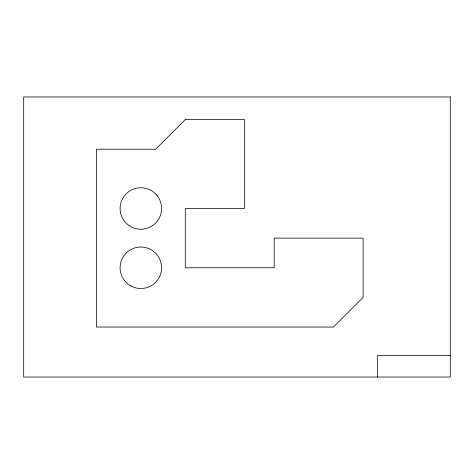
<?xml version="1.0" encoding="UTF-8"?>
<svg xmlns="http://www.w3.org/2000/svg" width="474" height="474" viewBox="0 0 474 474"><rect width="100%" height="100%" fill="white"/><g stroke="black" fill="none" stroke-linecap="round" stroke-linejoin="round"><path stroke-width="0.71" d="M450.3 355.571L377.529 355.571L377.529 377.037M185.287 119.59L155.65 149.227L96.376 149.227L96.376 327.048L333.471 327.048L363.108 297.411L363.108 238.138L274.197 238.138L274.197 267.774L185.287 267.774L185.287 208.501L244.56 208.501L244.56 119.59L185.287 119.59M450.3 96.963L23.7 96.963L23.7 377.037L450.3 377.037L450.3 96.963M130.457 285.739A20.743 20.743 0 0 0 161.581 267.774A20.743 20.743 0 0 0 130.457 249.804A20.743 20.743 0 0 0 130.457 285.739M129.206 225.677A20.743 20.743 0 0 0 161.527 209.976A20.743 20.743 0 0 0 131.766 189.837A20.743 20.743 0 0 0 129.206 225.677"/></g></svg>
